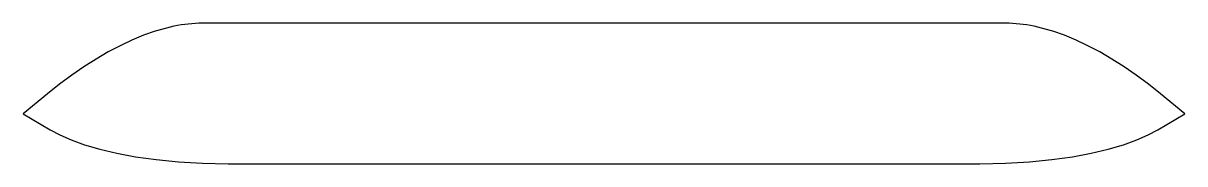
# Model space of a CAD drawing. Extents: x 7.24 to 15.56, y 9.27 to 10.28.
import ezdxf

# ---------------------------------------------------------------- set-up
doc = ezdxf.new("R2010")
doc.units = 0
doc.header["$MEASUREMENT"] = 0
doc.linetypes.add('AUSGEZOGEN', pattern=[0])
doc.layers.get('0').update_dxf_attribs({"linetype": 'AUSGEZOGEN'})

msp = doc.modelspace()

# ---------------------------------------------------------------- linework, layer by layer
at = {"color": 0}
msp.add_lwpolyline([(14.0931, 9.271), (14.2768, 9.2746), (14.449, 9.2847), (14.6088, 9.3006), (14.7561, 9.3216), (14.8907, 9.3469), (15.0124, 9.3758), (15.1211, 9.4076), (15.2168, 9.4417), (15.2995, 9.4775), (15.3675, 9.5138), (15.561, 9.6296), (15.3878, 9.7719), (15.3008, 9.8412), (15.2133, 9.9061), (15.126, 9.9663), (15.0392, 10.0215), (14.9529, 10.0718), (14.8672, 10.1169), (14.7824, 10.1567), (14.6986, 10.1913), (14.6159, 10.2203), (14.5352, 10.2434), (14.5078, 10.25), (14.4815, 10.2558), (14.4553, 10.2609), (14.4293, 10.2653), (14.4036, 10.2691), (14.3781, 10.2722), (14.3528, 10.2746), (14.3278, 10.2763), (14.3031, 10.2774), (14.2792, 10.2777), (8.5202, 10.2777), (8.4963, 10.2774), (8.4715, 10.2763), (8.4465, 10.2746), (8.4212, 10.2722), (8.3957, 10.2691), (8.37, 10.2653), (8.344, 10.2609), (8.3179, 10.2558), (8.2915, 10.25), (8.2642, 10.2434), (8.1835, 10.2203), (8.1008, 10.1913), (8.017, 10.1568), (7.9322, 10.1169), (7.8466, 10.0718), (7.7602, 10.0215), (7.6734, 9.9663), (7.5861, 9.9061), (7.4986, 9.8412), (7.4115, 9.7719), (7.2382, 9.6295), (7.4319, 9.5138), (7.4999, 9.4775), (7.5826, 9.4417), (7.6783, 9.4076), (7.7871, 9.3758), (7.9088, 9.3469), (8.0433, 9.3216), (8.1906, 9.3006), (8.3504, 9.2847), (8.5226, 9.2746), (8.7062, 9.271)], close=True, dxfattribs=at)

doc.saveas('drawing.dxf')
